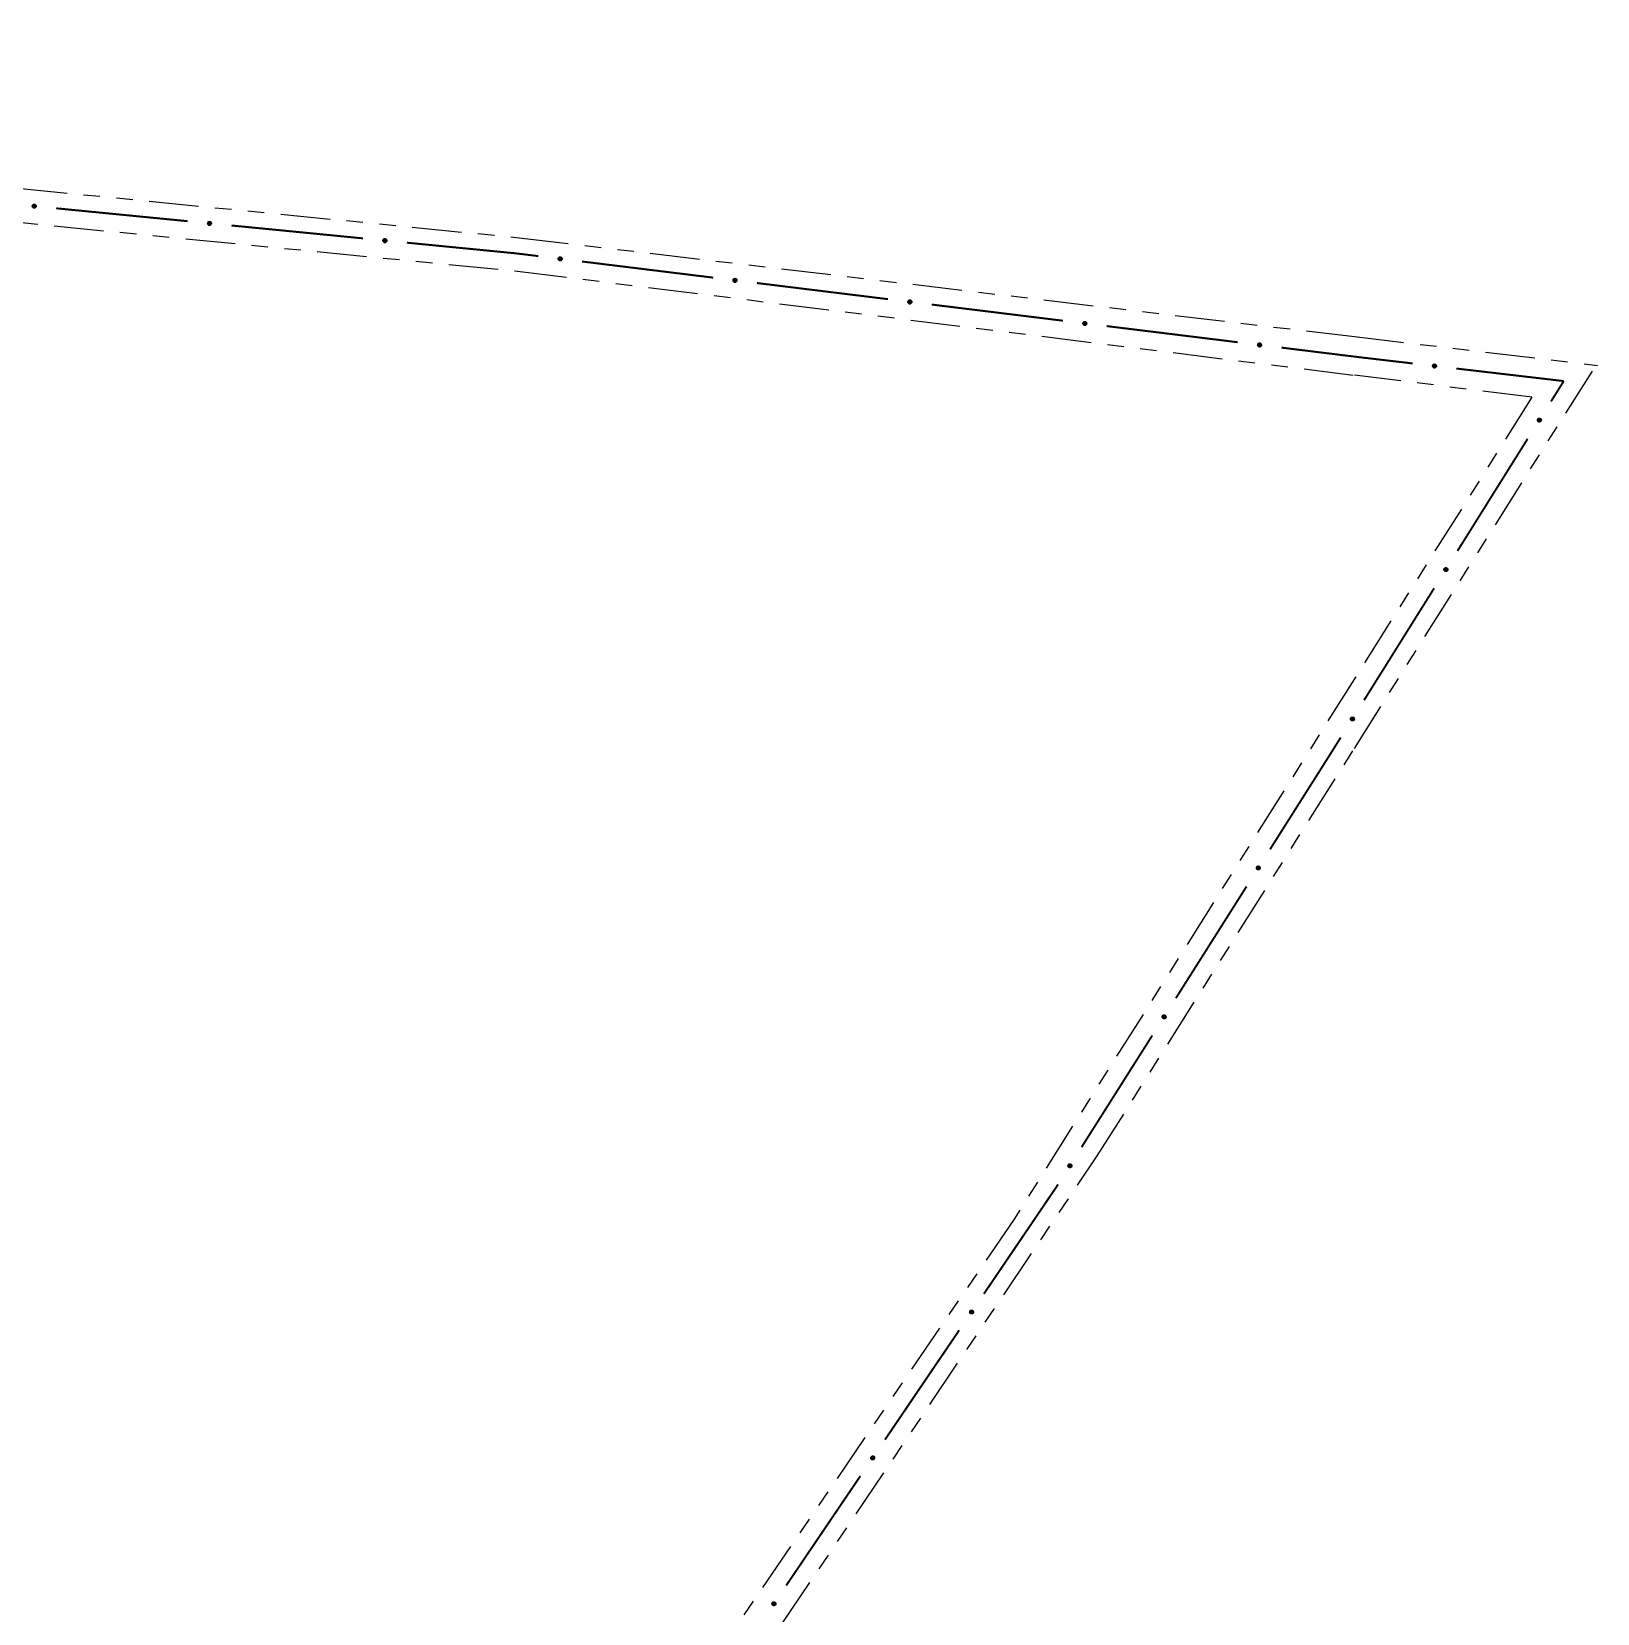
# Model space of a CAD drawing. Extents: x 210853 to 212686, y 4878863 to 4882037.
# Drawn here: x 211473.6 to 211615.8, y 4879341.9 to 4879485.5 of the extents above; entities that cross this region are included whole.
import ezdxf

# ---------------------------------------------------------------- set-up
doc = ezdxf.new("R2010")
doc.units = 0
doc.header["$LTSCALE"] = 1.5
doc.header["$MEASUREMENT"] = 0
doc.linetypes.add('TRACO_25', pattern=[8, 3, -1, 1, -1, 1, -1])
doc.layers.add('SV-EIXO-RUA-N-PAV', color=6, linetype='CONTINUOUS')
doc.layers.add('SV-RUA-NAO-PAV', color=7, linetype='CONTINUOUS')

msp = doc.modelspace()

# ---------------------------------------------------------------- linework, layer by layer
at = {"layer": 'SV-EIXO-RUA-N-PAV'}
for points in [[(211473.667231, 4879469.806048), (211473.704579, 4879469.837626), (211473.743135, 4879469.857129), (211473.779974, 4879469.86414), (211473.814143, 4879469.861847), (211473.848836, 4879469.855564), (211473.882415, 4879469.841512), (211473.916231, 4879469.81766), (211473.948171, 4879469.780418), (211473.965554, 4879469.739608), (211473.974359, 4879469.703859), (211473.97402, 4879469.668092), (211473.967351, 4879469.634492), (211473.951601, 4879469.600094), (211473.927096, 4879469.566061), (211473.88887, 4879469.534851), (211473.85094, 4879469.51599), (211473.815129, 4879469.510144), (211473.779173, 4879469.510713), (211473.743831, 4879469.517553), (211473.710948, 4879469.531536), (211473.676728, 4879469.556271), (211473.646422, 4879469.594409), (211473.627179, 4879469.632025), (211473.620832, 4879469.667744), (211473.62219, 4879469.70313), (211473.628069, 4879469.738003), (211473.640788, 4879469.772346), (211473.667231, 4879469.806048)], [(211489.590964, 4879468.245682), (211489.628311, 4879468.27726), (211489.666867, 4879468.296763), (211489.703706, 4879468.303774), (211489.737876, 4879468.301481), (211489.772568, 4879468.295197), (211489.806148, 4879468.281146), (211489.839963, 4879468.257294), (211489.871903, 4879468.220052), (211489.889286, 4879468.179242), (211489.898092, 4879468.143493), (211489.897752, 4879468.107726), (211489.891084, 4879468.074126), (211489.875334, 4879468.039728), (211489.850828, 4879468.005695), (211489.812602, 4879467.974485), (211489.774672, 4879467.955624), (211489.738861, 4879467.949778), (211489.702905, 4879467.950347), (211489.667564, 4879467.957187), (211489.634681, 4879467.97117), (211489.60046, 4879467.995905), (211489.570155, 4879468.034043), (211489.550912, 4879468.071659), (211489.544565, 4879468.107378), (211489.545922, 4879468.142764), (211489.551801, 4879468.177637), (211489.564521, 4879468.21198), (211489.590964, 4879468.245682)], [(211505.514696, 4879466.685316), (211505.552044, 4879466.716894), (211505.5906, 4879466.736397), (211505.627439, 4879466.743408), (211505.661608, 4879466.741115), (211505.696301, 4879466.734831), (211505.729881, 4879466.72078), (211505.763696, 4879466.696928), (211505.795636, 4879466.659686), (211505.813019, 4879466.618876), (211505.821824, 4879466.583127), (211505.821485, 4879466.54736), (211505.814816, 4879466.51376), (211505.799067, 4879466.479362), (211505.774561, 4879466.445329), (211505.736335, 4879466.414118), (211505.698405, 4879466.395258), (211505.662594, 4879466.389412), (211505.626638, 4879466.389981), (211505.591297, 4879466.396821), (211505.558413, 4879466.410804), (211505.524193, 4879466.435539), (211505.493887, 4879466.473677), (211505.474644, 4879466.511292), (211505.468297, 4879466.547012), (211505.469655, 4879466.582398), (211505.475534, 4879466.617271), (211505.488254, 4879466.651614), (211505.514696, 4879466.685316)], [(211521.430621, 4879465.029451), (211521.468741, 4879465.060093), (211521.507768, 4879465.078633), (211521.54477, 4879465.084728), (211521.578872, 4879465.081587), (211521.613398, 4879465.074445), (211521.646619, 4879465.059565), (211521.679832, 4879465.034882), (211521.710838, 4879464.996859), (211521.727204, 4879464.95563), (211521.73512, 4879464.919673), (211521.733892, 4879464.883926), (211521.726392, 4879464.850501), (211521.709794, 4879464.816505), (211521.684452, 4879464.783091), (211521.645463, 4879464.752838), (211521.607077, 4879464.734924), (211521.571132, 4879464.729969), (211521.535201, 4879464.73143), (211521.50004, 4879464.739144), (211521.467514, 4879464.753939), (211521.433918, 4879464.779515), (211521.404568, 4879464.818393), (211521.386264, 4879464.856474), (211521.380805, 4879464.89234), (211521.38304, 4879464.927682), (211521.389782, 4879464.962398), (211521.40335, 4879464.996415), (211521.430621, 4879465.029451)], [(211537.310741, 4879463.074512), (211537.348861, 4879463.105154), (211537.387888, 4879463.123694), (211537.42489, 4879463.129789), (211537.458992, 4879463.126648), (211537.493518, 4879463.119506), (211537.526739, 4879463.104626), (211537.559952, 4879463.079943), (211537.590958, 4879463.041919), (211537.607324, 4879463.000691), (211537.61524, 4879462.964734), (211537.614013, 4879462.928986), (211537.606512, 4879462.895562), (211537.589914, 4879462.861566), (211537.564572, 4879462.828152), (211537.525583, 4879462.797899), (211537.487197, 4879462.779985), (211537.451252, 4879462.77503), (211537.415321, 4879462.776491), (211537.38016, 4879462.784204), (211537.347634, 4879462.798999), (211537.314038, 4879462.824576), (211537.284688, 4879462.863453), (211537.266384, 4879462.901535), (211537.260925, 4879462.937401), (211537.26316, 4879462.972743), (211537.269902, 4879463.007459), (211537.28347, 4879463.041476), (211537.310741, 4879463.074512)], [(211553.190861, 4879461.119572), (211553.228981, 4879461.150214), (211553.268008, 4879461.168755), (211553.30501, 4879461.174849), (211553.339112, 4879461.171709), (211553.373638, 4879461.164567), (211553.406859, 4879461.149687), (211553.440072, 4879461.125004), (211553.471078, 4879461.08698), (211553.487444, 4879461.045752), (211553.49536, 4879461.009795), (211553.494133, 4879460.974047), (211553.486633, 4879460.940623), (211553.470034, 4879460.906626), (211553.444692, 4879460.873213), (211553.405703, 4879460.84296), (211553.367317, 4879460.825046), (211553.331372, 4879460.82009), (211553.295441, 4879460.821551), (211553.26028, 4879460.829265), (211553.227754, 4879460.84406), (211553.194158, 4879460.869637), (211553.164808, 4879460.908514), (211553.146504, 4879460.946596), (211553.141045, 4879460.982462), (211553.14328, 4879461.017803), (211553.150022, 4879461.05252), (211553.16359, 4879461.086537), (211553.190861, 4879461.119572)], [(211569.070981, 4879459.164633), (211569.109101, 4879459.195275), (211569.148128, 4879459.213816), (211569.18513, 4879459.21991), (211569.219232, 4879459.21677), (211569.253758, 4879459.209628), (211569.286979, 4879459.194747), (211569.320192, 4879459.170064), (211569.351198, 4879459.132041), (211569.367564, 4879459.090813), (211569.37548, 4879459.054856), (211569.374253, 4879459.019108), (211569.366753, 4879458.985684), (211569.350154, 4879458.951687), (211569.324812, 4879458.918273), (211569.285823, 4879458.88802), (211569.247437, 4879458.870106), (211569.211492, 4879458.865151), (211569.175561, 4879458.866612), (211569.140401, 4879458.874326), (211569.107875, 4879458.889121), (211569.074278, 4879458.914698), (211569.044928, 4879458.953575), (211569.026624, 4879458.991657), (211569.021165, 4879459.027523), (211569.0234, 4879459.062864), (211569.030142, 4879459.097581), (211569.04371, 4879459.131598), (211569.070981, 4879459.164633)], [(211584.951101, 4879457.209694), (211584.989221, 4879457.240336), (211585.028249, 4879457.258876), (211585.06525, 4879457.264971), (211585.099352, 4879457.261831), (211585.133878, 4879457.254689), (211585.167099, 4879457.239808), (211585.200312, 4879457.215125), (211585.231319, 4879457.177102), (211585.247684, 4879457.135873), (211585.2556, 4879457.099917), (211585.254373, 4879457.064169), (211585.246873, 4879457.030745), (211585.230274, 4879456.996748), (211585.204932, 4879456.963334), (211585.165943, 4879456.933081), (211585.127557, 4879456.915167), (211585.091612, 4879456.910212), (211585.055682, 4879456.911673), (211585.020521, 4879456.919387), (211584.987995, 4879456.934182), (211584.954398, 4879456.959759), (211584.925048, 4879456.998636), (211584.906744, 4879457.036718), (211584.901285, 4879457.072583), (211584.90352, 4879457.107925), (211584.910263, 4879457.142641), (211584.923831, 4879457.176658), (211584.951101, 4879457.209694)], [(211600.835613, 4879455.297185), (211600.873539, 4879455.328066), (211600.912449, 4879455.346852), (211600.949412, 4879455.353179), (211600.983533, 4879455.350253), (211601.018103, 4879455.343328), (211601.051417, 4879455.328656), (211601.084785, 4879455.304183), (211601.116029, 4879455.266355), (211601.132653, 4879455.22523), (211601.140795, 4879455.189324), (211601.139793, 4879455.153569), (211601.132503, 4879455.120098), (211601.116119, 4879455.085998), (211601.090987, 4879455.052426), (211601.052189, 4879455.021928), (211601.013916, 4879455.003773), (211600.978003, 4879454.998592), (211600.942064, 4879454.999828), (211600.906855, 4879455.00732), (211600.874237, 4879455.021911), (211600.84048, 4879455.047276), (211600.810887, 4879455.085968), (211600.792343, 4879455.123934), (211600.786659, 4879455.159764), (211600.788672, 4879455.195119), (211600.795196, 4879455.229877), (211600.80855, 4879455.263979), (211600.835613, 4879455.297185)], [(211610.646488, 4879450.315323), (211610.658131, 4879450.267821), (211610.658425, 4879450.224614), (211610.648297, 4879450.188507), (211610.631029, 4879450.158934), (211610.609954, 4879450.130668), (211610.582419, 4879450.106859), (211610.546005, 4879450.087203), (211610.498436, 4879450.075188), (211610.454155, 4879450.077796), (211610.418225, 4879450.085831), (211610.386351, 4879450.102063), (211610.359235, 4879450.122996), (211610.33545, 4879450.152415), (211610.31589, 4879450.189512), (211610.304967, 4879450.237637), (211610.304969, 4879450.279997), (211610.315682, 4879450.314665), (211610.332203, 4879450.346605), (211610.354064, 4879450.375204), (211610.381228, 4879450.39842), (211610.418614, 4879450.418046), (211610.466256, 4879450.428198), (211610.508506, 4879450.428678), (211610.543314, 4879450.418455), (211610.574394, 4879450.401482), (211610.603, 4879450.380689), (211610.628087, 4879450.354007), (211610.646488, 4879450.315323)], [(211602.158503, 4879436.752354), (211602.170147, 4879436.704852), (211602.17044, 4879436.661645), (211602.160313, 4879436.625538), (211602.143044, 4879436.595965), (211602.121969, 4879436.5677), (211602.094434, 4879436.54389), (211602.05802, 4879436.524234), (211602.010451, 4879436.51222), (211601.96617, 4879436.514828), (211601.93024, 4879436.522863), (211601.898366, 4879436.539094), (211601.871251, 4879436.560027), (211601.847465, 4879436.589446), (211601.827905, 4879436.626543), (211601.816982, 4879436.674668), (211601.816985, 4879436.717029), (211601.827697, 4879436.751696), (211601.844218, 4879436.783637), (211601.866079, 4879436.812235), (211601.893243, 4879436.835451), (211601.930629, 4879436.855077), (211601.978271, 4879436.86523), (211602.020521, 4879436.865709), (211602.055329, 4879436.855486), (211602.086409, 4879436.838513), (211602.115016, 4879436.81772), (211602.140102, 4879436.791038), (211602.158503, 4879436.752354)], [(211593.670518, 4879423.189386), (211593.682162, 4879423.141884), (211593.682455, 4879423.098677), (211593.672328, 4879423.06257), (211593.655059, 4879423.032996), (211593.633985, 4879423.004731), (211593.60645, 4879422.980922), (211593.570036, 4879422.961266), (211593.522467, 4879422.949251), (211593.478186, 4879422.951859), (211593.442255, 4879422.959894), (211593.410381, 4879422.976126), (211593.383266, 4879422.997058), (211593.35948, 4879423.026478), (211593.339921, 4879423.063575), (211593.328997, 4879423.1117), (211593.329, 4879423.15406), (211593.339713, 4879423.188728), (211593.356233, 4879423.220668), (211593.378095, 4879423.249267), (211593.405258, 4879423.272483), (211593.442644, 4879423.292109), (211593.490287, 4879423.302261), (211593.532536, 4879423.302741), (211593.567345, 4879423.292518), (211593.598425, 4879423.275545), (211593.627031, 4879423.254752), (211593.652117, 4879423.22807), (211593.670518, 4879423.189386)], [(211585.126394, 4879409.661088), (211585.137797, 4879409.613528), (211585.137871, 4879409.57032), (211585.12756, 4879409.534265), (211585.110141, 4879409.50478), (211585.088923, 4879409.476622), (211585.061268, 4879409.452953), (211585.024755, 4879409.433481), (211584.977125, 4879409.421709), (211584.932858, 4879409.424542), (211584.896969, 4879409.432759), (211584.865178, 4879409.449152), (211584.838169, 4879409.470222), (211584.814533, 4879409.499762), (211584.795162, 4879409.536958), (211584.784483, 4879409.585138), (211584.784701, 4879409.627498), (211584.79559, 4879409.66211), (211584.812273, 4879409.693967), (211584.834279, 4879409.722454), (211584.86156, 4879409.745532), (211584.899045, 4879409.764968), (211584.946738, 4879409.774878), (211584.98899, 4879409.775143), (211585.023746, 4879409.764743), (211585.054739, 4879409.747612), (211585.08324, 4879409.726674), (211585.10819, 4879409.699865), (211585.126394, 4879409.661088)], [(211576.569633, 4879396.141405), (211576.581035, 4879396.093844), (211576.581109, 4879396.050637), (211576.570799, 4879396.014582), (211576.55338, 4879395.985096), (211576.532162, 4879395.956939), (211576.504507, 4879395.933269), (211576.467993, 4879395.913798), (211576.420364, 4879395.902025), (211576.376096, 4879395.904859), (211576.340207, 4879395.913076), (211576.308416, 4879395.929469), (211576.281408, 4879395.950539), (211576.257771, 4879395.980079), (211576.238401, 4879396.017275), (211576.227722, 4879396.065455), (211576.22794, 4879396.107815), (211576.238828, 4879396.142427), (211576.255511, 4879396.174284), (211576.277517, 4879396.202771), (211576.304798, 4879396.225848), (211576.342284, 4879396.245284), (211576.389977, 4879396.255194), (211576.432228, 4879396.255459), (211576.466985, 4879396.24506), (211576.497978, 4879396.227929), (211576.526478, 4879396.206991), (211576.551429, 4879396.180182), (211576.569633, 4879396.141405)], [(211568.012871, 4879382.621722), (211568.024274, 4879382.574161), (211568.024348, 4879382.530954), (211568.014037, 4879382.494898), (211567.996618, 4879382.465413), (211567.9754, 4879382.437255), (211567.947745, 4879382.413586), (211567.911232, 4879382.394115), (211567.863602, 4879382.382342), (211567.819335, 4879382.385175), (211567.783446, 4879382.393393), (211567.751655, 4879382.409786), (211567.724646, 4879382.430856), (211567.70101, 4879382.460396), (211567.681639, 4879382.497592), (211567.67096, 4879382.545771), (211567.671178, 4879382.588132), (211567.682067, 4879382.622744), (211567.69875, 4879382.6546), (211567.720756, 4879382.683088), (211567.748037, 4879382.706165), (211567.785522, 4879382.725601), (211567.833215, 4879382.735511), (211567.875467, 4879382.735776), (211567.910223, 4879382.725377), (211567.941216, 4879382.708246), (211567.969717, 4879382.687308), (211567.994667, 4879382.660499), (211568.012871, 4879382.621722)], [(211559.091474, 4879369.336856), (211559.101352, 4879369.288955), (211559.100047, 4879369.245767), (211559.08859, 4879369.21006), (211559.070239, 4879369.181146), (211559.048133, 4879369.15368), (211559.019736, 4879369.130905), (211558.98262, 4879369.11261), (211558.934639, 4879369.102364), (211558.890485, 4879369.106609), (211558.854876, 4879369.115967), (211558.823624, 4879369.133367), (211558.797302, 4879369.155289), (211558.774621, 4879369.185568), (211558.756448, 4879369.223363), (211558.747313, 4879369.27186), (211558.748883, 4879369.314191), (211558.760871, 4879369.348438), (211558.778562, 4879369.379746), (211558.801467, 4879369.407516), (211558.829471, 4879369.429711), (211558.867557, 4879369.44794), (211558.915543, 4879369.456323), (211558.957781, 4879369.455239), (211558.992187, 4879369.443735), (211559.022618, 4879369.425623), (211559.050436, 4879369.403786), (211559.074517, 4879369.376194), (211559.091474, 4879369.336856)], [(211550.110251, 4879356.095433), (211550.12016, 4879356.047539), (211550.118883, 4879356.00435), (211550.10745, 4879355.968635), (211550.089118, 4879355.939709), (211550.06703, 4879355.912228), (211550.038648, 4879355.889435), (211550.001544, 4879355.871115), (211549.953569, 4879355.860838), (211549.909412, 4879355.865054), (211549.873798, 4879355.874389), (211549.842535, 4879355.891768), (211549.816198, 4879355.913673), (211549.793497, 4879355.943937), (211549.775299, 4879355.98172), (211549.766132, 4879356.03021), (211549.767674, 4879356.072543), (211549.77964, 4879356.106798), (211549.79731, 4879356.138117), (211549.820197, 4879356.165902), (211549.848186, 4879356.188116), (211549.886261, 4879356.20637), (211549.93424, 4879356.214784), (211549.97648, 4879356.213728), (211550.010894, 4879356.202246), (211550.041336, 4879356.184155), (211550.069168, 4879356.162336), (211550.093268, 4879356.13476), (211550.110251, 4879356.095433)], [(211541.134932, 4879342.849918), (211541.144841, 4879342.802024), (211541.143564, 4879342.758835), (211541.132131, 4879342.72312), (211541.113799, 4879342.694194), (211541.091711, 4879342.666714), (211541.063329, 4879342.643921), (211541.026225, 4879342.625601), (211540.97825, 4879342.615323), (211540.934094, 4879342.619539), (211540.898479, 4879342.628874), (211540.867216, 4879342.646254), (211540.84088, 4879342.668158), (211540.818179, 4879342.698423), (211540.79998, 4879342.736206), (211540.790813, 4879342.784696), (211540.792355, 4879342.827029), (211540.804321, 4879342.861284), (211540.821992, 4879342.892603), (211540.844878, 4879342.920388), (211540.872867, 4879342.942601), (211540.910942, 4879342.960856), (211540.958922, 4879342.969269), (211541.001161, 4879342.968213), (211541.035575, 4879342.956732), (211541.066017, 4879342.93864), (211541.093849, 4879342.916822), (211541.117949, 4879342.889245), (211541.134932, 4879342.849918)]]:
    msp.add_lwpolyline(points, close=True, dxfattribs=at)
for points in [[(211473.620832, 4879469.667744), (211473.97402, 4879469.668092)], [(211473.62219, 4879469.70313), (211473.974359, 4879469.703859)], [(211473.624054, 4879469.684754), (211473.972185, 4879469.683546)], [(211473.627179, 4879469.632025), (211473.967351, 4879469.634492)], [(211473.627385, 4879469.64878), (211473.967633, 4879469.651087)], [(211473.628069, 4879469.738003), (211473.965554, 4879469.739608)], [(211473.629005, 4879469.721288), (211473.96518, 4879469.723993)], [(211473.639122, 4879469.754573), (211473.952343, 4879469.760899)], [(211473.640788, 4879469.772346), (211473.948171, 4879469.780418)], [(211473.654671, 4879469.787325), (211473.92851, 4879469.797511)], [(211473.667231, 4879469.806048), (211473.916231, 4879469.81766)], [(211473.688274, 4879469.822422), (211473.891922, 4879469.829888)], [(211473.704579, 4879469.837626), (211473.882415, 4879469.841512)], [(211473.72651, 4879469.848839), (211473.856719, 4879469.848419)], [(211473.743135, 4879469.857129), (211473.848836, 4879469.855564)], [(211473.638863, 4879469.612008), (211473.954667, 4879469.61671)], [(211473.646422, 4879469.594409), (211473.951601, 4879469.600094)], [(211473.665546, 4879469.576488), (211473.936269, 4879469.582865)], [(211473.676728, 4879469.556271), (211473.927096, 4879469.566061)], [(211473.699551, 4879469.545735), (211473.900217, 4879469.55075)], [(211473.710948, 4879469.531536), (211473.88887, 4879469.534851)], [(211473.731771, 4879469.524754), (211473.863472, 4879469.525559)], [(211473.743831, 4879469.517553), (211473.85094, 4879469.51599)], [(211489.562855, 4879468.194207), (211489.876076, 4879468.200533)], [(211489.564521, 4879468.21198), (211489.871903, 4879468.220052)], [(211489.578404, 4879468.226959), (211489.852242, 4879468.237145)], [(211489.590964, 4879468.245682), (211489.839963, 4879468.257294)], [(211489.612006, 4879468.262056), (211489.815654, 4879468.269522)], [(211489.628311, 4879468.27726), (211489.806148, 4879468.281146)], [(211489.650242, 4879468.288473), (211489.780452, 4879468.288053)], [(211489.666867, 4879468.296763), (211489.772568, 4879468.295197)], [(211489.544565, 4879468.107378), (211489.897752, 4879468.107726)], [(211489.545922, 4879468.142764), (211489.898092, 4879468.143493)], [(211489.547787, 4879468.124388), (211489.895917, 4879468.12318)], [(211489.550912, 4879468.071659), (211489.891084, 4879468.074126)], [(211489.551117, 4879468.088414), (211489.891366, 4879468.090721)], [(211489.551801, 4879468.177637), (211489.889286, 4879468.179242)], [(211489.552738, 4879468.160921), (211489.888912, 4879468.163627)], [(211489.562595, 4879468.051642), (211489.878399, 4879468.056344)], [(211489.570155, 4879468.034043), (211489.875334, 4879468.039728)], [(211489.589278, 4879468.016122), (211489.860001, 4879468.022499)], [(211489.60046, 4879467.995905), (211489.850828, 4879468.005695)], [(211489.623283, 4879467.985369), (211489.823949, 4879467.990384)], [(211489.634681, 4879467.97117), (211489.812602, 4879467.974485)], [(211489.655504, 4879467.964388), (211489.787204, 4879467.965193)], [(211489.667564, 4879467.957187), (211489.774672, 4879467.955624)], [(211505.468297, 4879466.547012), (211505.821485, 4879466.54736)], [(211505.469655, 4879466.582398), (211505.821824, 4879466.583127)], [(211505.471519, 4879466.564022), (211505.81965, 4879466.562814)], [(211505.474644, 4879466.511292), (211505.814816, 4879466.51376)], [(211505.47485, 4879466.528048), (211505.815098, 4879466.530355)], [(211505.475534, 4879466.617271), (211505.813019, 4879466.618876)], [(211505.47647, 4879466.600555), (211505.812645, 4879466.603261)], [(211505.486328, 4879466.491276), (211505.802132, 4879466.495978)], [(211505.486587, 4879466.633841), (211505.799808, 4879466.640167)], [(211505.488254, 4879466.651614), (211505.795636, 4879466.659686)], [(211505.493887, 4879466.473677), (211505.799067, 4879466.479362)], [(211505.502136, 4879466.666593), (211505.775975, 4879466.676778)], [(211505.513011, 4879466.455756), (211505.783734, 4879466.462133)], [(211505.514696, 4879466.685316), (211505.763696, 4879466.696928)], [(211505.524193, 4879466.435539), (211505.774561, 4879466.445329)], [(211505.535739, 4879466.70169), (211505.739387, 4879466.709156)], [(211505.547016, 4879466.425003), (211505.747682, 4879466.430018)], [(211505.552044, 4879466.716894), (211505.729881, 4879466.72078)], [(211505.558413, 4879466.410804), (211505.736335, 4879466.414118)], [(211505.573975, 4879466.728107), (211505.704184, 4879466.727687)], [(211505.579236, 4879466.404022), (211505.710937, 4879466.404827)], [(211505.5906, 4879466.736397), (211505.696301, 4879466.734831)], [(211505.591297, 4879466.396821), (211505.698405, 4879466.395258)], [(211521.380805, 4879464.89234), (211521.733892, 4879464.883926)], [(211521.38304, 4879464.927682), (211521.73512, 4879464.919673)], [(211521.384448, 4879464.909265), (211521.732442, 4879464.899421)], [(211521.386264, 4879464.856474), (211521.726392, 4879464.850501)], [(211521.386885, 4879464.87322), (211521.727086, 4879464.867084)], [(211521.389782, 4879464.962398), (211521.727204, 4879464.95563)], [(211521.390304, 4879464.945665), (211521.726442, 4879464.940029)], [(211521.397448, 4879464.836174), (211521.713271, 4879464.83304)], [(211521.401244, 4879464.978688), (211521.714525, 4879464.977242)], [(211521.40335, 4879464.996415), (211521.710838, 4879464.996859)], [(211521.404568, 4879464.818393), (211521.709794, 4879464.816505)], [(211521.4176, 4879465.011045), (211521.691607, 4879465.014434)], [(211521.423241, 4879464.800003), (211521.694039, 4879464.799662)], [(211521.430621, 4879465.029451), (211521.679832, 4879465.034882)], [(211521.433918, 4879464.779515), (211521.684452, 4879464.783091)], [(211521.452063, 4879465.045298), (211521.655834, 4879465.047709)], [(211521.456472, 4879464.768416), (211521.657201, 4879464.768452)], [(211521.467514, 4879464.753939), (211521.645463, 4879464.752838)], [(211521.468741, 4879465.060093), (211521.646619, 4879465.059565)], [(211521.488162, 4879464.746642), (211521.619842, 4879464.744179)], [(211521.490943, 4879465.070758), (211521.621102, 4879465.067108)], [(211521.50004, 4879464.739144), (211521.607077, 4879464.734924)], [(211521.507768, 4879465.078633), (211521.613398, 4879465.074445)], [(211537.260925, 4879462.937401), (211537.614013, 4879462.928986)], [(211537.26316, 4879462.972743), (211537.61524, 4879462.964734)], [(211537.264568, 4879462.954326), (211537.612562, 4879462.944482)], [(211537.266384, 4879462.901535), (211537.606512, 4879462.895562)], [(211537.267005, 4879462.918281), (211537.607206, 4879462.912145)], [(211537.269902, 4879463.007459), (211537.607324, 4879463.000691)], [(211537.270424, 4879462.990725), (211537.606562, 4879462.98509)], [(211537.277568, 4879462.881235), (211537.593391, 4879462.878101)], [(211537.281364, 4879463.023749), (211537.594645, 4879463.022303)], [(211537.28347, 4879463.041476), (211537.590958, 4879463.041919)], [(211537.284688, 4879462.863453), (211537.589914, 4879462.861566)], [(211537.29772, 4879463.056106), (211537.571727, 4879463.059495)], [(211537.303361, 4879462.845064), (211537.574159, 4879462.844723)], [(211537.310741, 4879463.074512), (211537.559952, 4879463.079943)], [(211537.314038, 4879462.824576), (211537.564572, 4879462.828152)], [(211537.332183, 4879463.090359), (211537.535954, 4879463.09277)], [(211537.336592, 4879462.813476), (211537.537321, 4879462.813512)], [(211537.347634, 4879462.798999), (211537.525583, 4879462.797899)], [(211537.348861, 4879463.105154), (211537.526739, 4879463.104626)], [(211537.368282, 4879462.791702), (211537.499962, 4879462.78924)], [(211537.371063, 4879463.115818), (211537.501222, 4879463.112169)], [(211537.38016, 4879462.784204), (211537.487197, 4879462.779985)], [(211537.387888, 4879463.123694), (211537.493518, 4879463.119506)], [(211553.14328, 4879461.017803), (211553.49536, 4879461.009795)], [(211553.150022, 4879461.05252), (211553.487444, 4879461.045752)], [(211553.150544, 4879461.035786), (211553.486682, 4879461.030151)], [(211553.161484, 4879461.06881), (211553.474765, 4879461.067363)], [(211553.16359, 4879461.086537), (211553.471078, 4879461.08698)], [(211553.177841, 4879461.101167), (211553.451847, 4879461.104555)], [(211553.190861, 4879461.119572), (211553.440072, 4879461.125004)], [(211553.212303, 4879461.13542), (211553.416074, 4879461.137831)], [(211553.228981, 4879461.150214), (211553.406859, 4879461.149687)], [(211553.251183, 4879461.160879), (211553.381342, 4879461.157229)], [(211553.268008, 4879461.168755), (211553.373638, 4879461.164567)], [(211553.141045, 4879460.982462), (211553.494133, 4879460.974047)], [(211553.144688, 4879460.999387), (211553.492682, 4879460.989543)], [(211553.146504, 4879460.946596), (211553.486633, 4879460.940623)], [(211553.147125, 4879460.963341), (211553.487326, 4879460.957206)], [(211553.157688, 4879460.926296), (211553.473511, 4879460.923161)], [(211553.164808, 4879460.908514), (211553.470034, 4879460.906626)], [(211553.183481, 4879460.890125), (211553.454279, 4879460.889784)], [(211553.194158, 4879460.869637), (211553.444692, 4879460.873213)], [(211553.216712, 4879460.858537), (211553.417441, 4879460.858573)], [(211553.227754, 4879460.84406), (211553.405703, 4879460.84296)], [(211553.248403, 4879460.836763), (211553.380082, 4879460.834301)], [(211553.26028, 4879460.829265), (211553.367317, 4879460.825046)], [(211569.021165, 4879459.027523), (211569.374253, 4879459.019108)], [(211569.0234, 4879459.062864), (211569.37548, 4879459.054856)], [(211569.024808, 4879459.044448), (211569.372802, 4879459.034603)], [(211569.026624, 4879458.991657), (211569.366753, 4879458.985684)], [(211569.027245, 4879459.008402), (211569.367446, 4879459.002267)], [(211569.030142, 4879459.097581), (211569.367564, 4879459.090813)], [(211569.030664, 4879459.080847), (211569.366802, 4879459.075212)], [(211569.037808, 4879458.971357), (211569.353631, 4879458.968222)], [(211569.041604, 4879459.113871), (211569.354885, 4879459.112424)], [(211569.04371, 4879459.131598), (211569.351198, 4879459.132041)], [(211569.044928, 4879458.953575), (211569.350154, 4879458.951687)], [(211569.057961, 4879459.146228), (211569.331968, 4879459.149616)], [(211569.063601, 4879458.935186), (211569.334399, 4879458.934844)], [(211569.070981, 4879459.164633), (211569.320192, 4879459.170064)], [(211569.074278, 4879458.914698), (211569.324812, 4879458.918273)], [(211569.092423, 4879459.18048), (211569.296194, 4879459.182891)], [(211569.096833, 4879458.903598), (211569.297561, 4879458.903634)], [(211569.107875, 4879458.889121), (211569.285823, 4879458.88802)], [(211569.109101, 4879459.195275), (211569.286979, 4879459.194747)], [(211569.128523, 4879458.881824), (211569.260202, 4879458.879362)], [(211569.131303, 4879459.20594), (211569.261462, 4879459.20229)], [(211569.140401, 4879458.874326), (211569.247437, 4879458.870106)], [(211569.148128, 4879459.213816), (211569.253758, 4879459.209628)], [(211584.901285, 4879457.072583), (211585.254373, 4879457.064169)], [(211584.90352, 4879457.107925), (211585.2556, 4879457.099917)], [(211584.904928, 4879457.089509), (211585.252922, 4879457.079664)], [(211584.906744, 4879457.036718), (211585.246873, 4879457.030745)], [(211584.907365, 4879457.053463), (211585.247566, 4879457.047328)], [(211584.910263, 4879457.142641), (211585.247684, 4879457.135873)], [(211584.910784, 4879457.125908), (211585.246922, 4879457.120273)], [(211584.917928, 4879457.016417), (211585.233751, 4879457.013283)], [(211584.921724, 4879457.158932), (211585.235005, 4879457.157485)], [(211584.923831, 4879457.176658), (211585.231319, 4879457.177102)], [(211584.925048, 4879456.998636), (211585.230274, 4879456.996748)], [(211584.938081, 4879457.191289), (211585.212088, 4879457.194677)], [(211584.943721, 4879456.980246), (211585.214519, 4879456.979905)], [(211584.951101, 4879457.209694), (211585.200312, 4879457.215125)], [(211584.954398, 4879456.959759), (211585.204932, 4879456.963334)], [(211584.972543, 4879457.225541), (211585.176314, 4879457.227952)], [(211584.976953, 4879456.948659), (211585.177681, 4879456.948695)], [(211584.987995, 4879456.934182), (211585.165943, 4879456.933081)], [(211584.989221, 4879457.240336), (211585.167099, 4879457.239808)], [(211585.008643, 4879456.926885), (211585.140323, 4879456.924423)], [(211585.011423, 4879457.251001), (211585.141582, 4879457.247351)], [(211585.020521, 4879456.919387), (211585.127557, 4879456.915167)], [(211585.028249, 4879457.258876), (211585.133878, 4879457.254689)], [(211600.80855, 4879455.263979), (211601.116029, 4879455.266355)], [(211600.822708, 4879455.278699), (211601.096688, 4879455.283809)], [(211600.835613, 4879455.297185), (211601.084785, 4879455.304183)], [(211600.856955, 4879455.313167), (211601.060706, 4879455.316858)], [(211600.873539, 4879455.328066), (211601.051417, 4879455.328656)], [(211600.895674, 4879455.338871), (211601.025853, 4879455.336039)], [(211600.912449, 4879455.346852), (211601.018103, 4879455.343328)], [(211600.786659, 4879455.159764), (211601.139793, 4879455.153569)], [(211600.788672, 4879455.195119), (211601.140795, 4879455.189324)], [(211600.790196, 4879455.176712), (211601.138244, 4879455.169055)], [(211600.792343, 4879455.123934), (211601.132503, 4879455.120098)], [(211600.792859, 4879455.140683), (211601.133092, 4879455.136685)], [(211600.795196, 4879455.229877), (211601.132653, 4879455.22523)], [(211600.795823, 4879455.213148), (211601.13199, 4879455.209625)], [(211600.803654, 4879455.103704), (211601.119491, 4879455.102555)], [(211600.806555, 4879455.246239), (211601.119839, 4879455.246762)], [(211600.810887, 4879455.085968), (211601.116119, 4879455.085998)], [(211600.829674, 4879455.067696), (211601.100469, 4879455.069056)], [(211600.84048, 4879455.047276), (211601.090987, 4879455.052426)], [(211600.863104, 4879455.036318), (211601.063828, 4879455.037615)], [(211600.874237, 4879455.021911), (211601.052189, 4879455.021928)], [(211600.89493, 4879455.014744), (211601.026623, 4879455.013109)], [(211600.906855, 4879455.00732), (211601.013916, 4879455.003773)], [(211610.381228, 4879450.39842), (211610.304967, 4879450.237637)], [(211610.354064, 4879450.375204), (211610.304969, 4879450.279997)], [(211610.365882, 4879450.382796), (211610.307957, 4879450.264515)], [(211610.399016, 4879450.402303), (211610.31415, 4879450.220397)], [(211610.418614, 4879450.418046), (211610.31589, 4879450.189512)], [(211610.441695, 4879450.419056), (211610.326851, 4879450.173815)], [(211610.466256, 4879450.428198), (211610.33545, 4879450.152415)], [(211610.48538, 4879450.42713), (211610.348962, 4879450.142271)], [(211610.508506, 4879450.428678), (211610.359235, 4879450.122996)], [(211610.523417, 4879450.421032), (211610.373969, 4879450.115353)], [(211610.543314, 4879450.418455), (211610.386351, 4879450.102063)], [(211610.55711, 4879450.407995), (211610.401005, 4879450.096824)], [(211610.574394, 4879450.401482), (211610.418225, 4879450.085831)], [(211610.587617, 4879450.387294), (211610.44034, 4879450.085085)], [(211610.603, 4879450.380689), (211610.454155, 4879450.077796)], [(211610.612914, 4879450.363413), (211610.479101, 4879450.080144)], [(211610.628087, 4879450.354007), (211610.498436, 4879450.075188)], [(211610.635317, 4879450.334906), (211610.522495, 4879450.085181)], [(211610.646488, 4879450.315323), (211610.546005, 4879450.087203)], [(211610.651779, 4879450.28919), (211610.567778, 4879450.103523)], [(211610.658131, 4879450.267821), (211610.582419, 4879450.106859)], [(211610.658405, 4879450.243191), (211610.600047, 4879450.126791)], [(211610.658425, 4879450.224614), (211610.609954, 4879450.130668)], [(211601.893243, 4879436.835451), (211601.816982, 4879436.674668)], [(211601.866079, 4879436.812235), (211601.816985, 4879436.717029)], [(211601.877898, 4879436.819827), (211601.819972, 4879436.701547)], [(211601.911031, 4879436.839334), (211601.826166, 4879436.657428)], [(211601.930629, 4879436.855077), (211601.827905, 4879436.626543)], [(211601.95371, 4879436.856087), (211601.838866, 4879436.610847)], [(211601.978271, 4879436.86523), (211601.847465, 4879436.589446)], [(211601.997396, 4879436.864161), (211601.860978, 4879436.579302)], [(211602.020521, 4879436.865709), (211601.871251, 4879436.560027)], [(211602.035432, 4879436.858064), (211601.885984, 4879436.552385)], [(211602.055329, 4879436.855486), (211601.898366, 4879436.539094)], [(211602.069125, 4879436.845026), (211601.913021, 4879436.533855)], [(211602.086409, 4879436.838513), (211601.93024, 4879436.522863)], [(211602.099632, 4879436.824325), (211601.952356, 4879436.522116)], [(211602.115016, 4879436.81772), (211601.96617, 4879436.514828)], [(211602.12493, 4879436.800445), (211601.991116, 4879436.517176)], [(211602.140102, 4879436.791038), (211602.010451, 4879436.51222)], [(211602.147332, 4879436.771938), (211602.034511, 4879436.522212)], [(211602.158503, 4879436.752354), (211602.05802, 4879436.524234)], [(211602.163794, 4879436.726222), (211602.079794, 4879436.540555)], [(211602.170147, 4879436.704852), (211602.094434, 4879436.54389)], [(211602.17042, 4879436.680223), (211602.112062, 4879436.563823)], [(211602.17044, 4879436.661645), (211602.121969, 4879436.5677)], [(211593.405258, 4879423.272483), (211593.328997, 4879423.1117)], [(211593.378095, 4879423.249267), (211593.329, 4879423.15406)], [(211593.389913, 4879423.256859), (211593.331987, 4879423.138578)], [(211593.423047, 4879423.276366), (211593.338181, 4879423.09446)], [(211593.442644, 4879423.292109), (211593.339921, 4879423.063575)], [(211593.465725, 4879423.293118), (211593.350882, 4879423.047878)], [(211593.490287, 4879423.302261), (211593.35948, 4879423.026478)], [(211593.509411, 4879423.301192), (211593.372993, 4879423.016334)], [(211593.532536, 4879423.302741), (211593.383266, 4879422.997058)], [(211593.547447, 4879423.295095), (211593.398, 4879422.989416)], [(211593.567345, 4879423.292518), (211593.410381, 4879422.976126)], [(211593.581141, 4879423.282058), (211593.425036, 4879422.970887)], [(211593.598425, 4879423.275545), (211593.442255, 4879422.959894)], [(211593.611647, 4879423.261356), (211593.464371, 4879422.959148)], [(211593.627031, 4879423.254752), (211593.478186, 4879422.951859)], [(211593.636945, 4879423.237476), (211593.503131, 4879422.954207)], [(211593.652117, 4879423.22807), (211593.522467, 4879422.949251)], [(211593.659347, 4879423.208969), (211593.546526, 4879422.959244)], [(211593.670518, 4879423.189386), (211593.570036, 4879422.961266)], [(211593.675809, 4879423.163253), (211593.591809, 4879422.977586)], [(211593.682162, 4879423.141884), (211593.60645, 4879422.980922)], [(211593.682435, 4879423.117254), (211593.624077, 4879423.000854)], [(211593.682455, 4879423.098677), (211593.633985, 4879423.004731)], [(211584.86156, 4879409.745532), (211584.784483, 4879409.585138)], [(211584.834279, 4879409.722454), (211584.784701, 4879409.627498)], [(211584.846135, 4879409.729986), (211584.78761, 4879409.612001)], [(211584.879368, 4879409.749324), (211584.793579, 4879409.567851)], [(211584.899045, 4879409.764968), (211584.795162, 4879409.536958)], [(211584.922131, 4879409.76586), (211584.806043, 4879409.521206)], [(211584.946738, 4879409.774878), (211584.814533, 4879409.499762)], [(211584.965857, 4879409.773712), (211584.827994, 4879409.48955)], [(211584.98899, 4879409.775143), (211584.838169, 4879409.470222)], [(211585.003862, 4879409.767422), (211584.852864, 4879409.462506)], [(211585.023746, 4879409.764743), (211584.865178, 4879409.449152)], [(211585.037489, 4879409.754213), (211584.879806, 4879409.443839)], [(211585.054739, 4879409.747612), (211584.896969, 4879409.432759)], [(211585.06789, 4879409.733357), (211584.91908, 4879409.4319)], [(211585.08324, 4879409.726674), (211584.932858, 4879409.424542)], [(211585.093066, 4879409.709349), (211584.957815, 4879409.426763)], [(211585.10819, 4879409.699865), (211584.977125, 4879409.421709)], [(211585.115323, 4879409.680728), (211585.001235, 4879409.431579)], [(211585.126394, 4879409.661088), (211585.024755, 4879409.433481)], [(211585.131553, 4879409.634929), (211585.04661, 4879409.449691)], [(211585.137797, 4879409.613528), (211585.061268, 4879409.452953)], [(211585.137945, 4879409.588897), (211585.078996, 4879409.472795)], [(211585.137871, 4879409.57032), (211585.088923, 4879409.476622)], [(211576.304798, 4879396.225848), (211576.227722, 4879396.065455)], [(211576.277517, 4879396.202771), (211576.22794, 4879396.107815)], [(211576.289374, 4879396.210303), (211576.230848, 4879396.092318)], [(211576.322606, 4879396.229641), (211576.236818, 4879396.048168)], [(211576.342284, 4879396.245284), (211576.238401, 4879396.017275)], [(211576.365369, 4879396.246177), (211576.249282, 4879396.001523)], [(211576.389977, 4879396.255194), (211576.257771, 4879395.980079)], [(211576.409096, 4879396.254029), (211576.271232, 4879395.969867)], [(211576.432228, 4879396.255459), (211576.281408, 4879395.950539)], [(211576.447101, 4879396.247738), (211576.296102, 4879395.942822)], [(211576.466985, 4879396.24506), (211576.308416, 4879395.929469)], [(211576.480727, 4879396.23453), (211576.323044, 4879395.924156)], [(211576.497978, 4879396.227929), (211576.340207, 4879395.913076)], [(211576.511128, 4879396.213674), (211576.362319, 4879395.912217)], [(211576.526478, 4879396.206991), (211576.376096, 4879395.904859)], [(211576.536304, 4879396.189665), (211576.401054, 4879395.90708)], [(211576.551429, 4879396.180182), (211576.420364, 4879395.902025)], [(211576.558562, 4879396.161045), (211576.444474, 4879395.911896)], [(211576.569633, 4879396.141405), (211576.467993, 4879395.913798)], [(211576.574791, 4879396.115246), (211576.489849, 4879395.930008)], [(211576.581035, 4879396.093844), (211576.504507, 4879395.933269)], [(211576.581184, 4879396.069214), (211576.522235, 4879395.953112)], [(211576.581109, 4879396.050637), (211576.532162, 4879395.956939)], [(211567.748037, 4879382.706165), (211567.67096, 4879382.545771)], [(211567.720756, 4879382.683088), (211567.671178, 4879382.588132)], [(211567.732612, 4879382.690619), (211567.674087, 4879382.572634)], [(211567.765845, 4879382.709958), (211567.680056, 4879382.528485)], [(211567.785522, 4879382.725601), (211567.681639, 4879382.497592)], [(211567.808608, 4879382.726494), (211567.69252, 4879382.48184)], [(211567.833215, 4879382.735511), (211567.70101, 4879382.460396)], [(211567.852334, 4879382.734346), (211567.714471, 4879382.450184)], [(211567.875467, 4879382.735776), (211567.724646, 4879382.430856)], [(211567.890339, 4879382.728055), (211567.739341, 4879382.423139)], [(211567.910223, 4879382.725377), (211567.751655, 4879382.409786)], [(211567.923966, 4879382.714847), (211567.766283, 4879382.404472)], [(211567.941216, 4879382.708246), (211567.783446, 4879382.393393)], [(211567.954367, 4879382.693991), (211567.805558, 4879382.392534)], [(211567.969717, 4879382.687308), (211567.819335, 4879382.385175)], [(211567.979543, 4879382.669982), (211567.844292, 4879382.387396)], [(211567.994667, 4879382.660499), (211567.863602, 4879382.382342)], [(211568.0018, 4879382.641362), (211567.887712, 4879382.392213)], [(211568.012871, 4879382.621722), (211567.911232, 4879382.394115)], [(211568.01803, 4879382.595563), (211567.933087, 4879382.410325)], [(211568.024274, 4879382.574161), (211567.947745, 4879382.413586)], [(211568.024422, 4879382.549531), (211567.965473, 4879382.433429)], [(211568.024348, 4879382.530954), (211567.9754, 4879382.437255)], [(211558.829471, 4879369.429711), (211558.747313, 4879369.27186)], [(211558.801467, 4879369.407516), (211558.748883, 4879369.314191)], [(211558.813558, 4879369.414665), (211558.751295, 4879369.298609)], [(211558.847391, 4879369.432933), (211558.755852, 4879369.254292)], [(211558.867557, 4879369.44794), (211558.756448, 4879369.223363)], [(211558.89066, 4879369.448095), (211558.766821, 4879369.207272)], [(211558.915543, 4879369.456323), (211558.774621, 4879369.185568)], [(211558.934614, 4879369.454547), (211558.787749, 4879369.174931)], [(211558.957781, 4879369.455239), (211558.797302, 4879369.155289)], [(211558.972399, 4879369.447047), (211558.811743, 4879369.147107)], [(211558.992187, 4879369.443735), (211558.823624, 4879369.133367)], [(211559.005587, 4879369.432772), (211558.838075, 4879369.127589)], [(211559.022618, 4879369.425623), (211558.854876, 4879369.115967)], [(211559.035307, 4879369.410956), (211558.876949, 4879369.114403)], [(211559.050436, 4879369.403786), (211558.890485, 4879369.106609)], [(211559.059703, 4879369.386155), (211558.9155, 4879369.108032)], [(211559.074517, 4879369.376194), (211558.934639, 4879369.102364)], [(211559.081036, 4879369.356839), (211558.959051, 4879369.111459)], [(211559.091474, 4879369.336856), (211558.98262, 4879369.11261)], [(211559.095795, 4879369.310545), (211559.004982, 4879369.128114)], [(211559.101352, 4879369.288955), (211559.019736, 4879369.130905)], [(211559.100714, 4879369.264333), (211559.038089, 4879369.150172)], [(211559.100047, 4879369.245767), (211559.048133, 4879369.15368)], [(211549.848186, 4879356.188116), (211549.766132, 4879356.03021)], [(211549.866104, 4879356.191349), (211549.774683, 4879356.012648)], [(211549.886261, 4879356.20637), (211549.775299, 4879355.98172)], [(211549.909363, 4879356.20654), (211549.785682, 4879355.965636)], [(211549.93424, 4879356.214784), (211549.793497, 4879355.943937)], [(211549.953313, 4879356.213021), (211549.806632, 4879355.933309)], [(211549.97648, 4879356.213728), (211549.816198, 4879355.913673)], [(211549.991103, 4879356.205545), (211549.830644, 4879355.9055)], [(211550.010894, 4879356.202246), (211549.842535, 4879355.891768)], [(211550.0243, 4879356.191292), (211549.856989, 4879355.886)], [(211550.041336, 4879356.184155), (211549.873798, 4879355.874389)], [(211549.820197, 4879356.165902), (211549.767674, 4879356.072543)], [(211549.832283, 4879356.17306), (211549.770097, 4879356.056963)], [(211550.054034, 4879356.169496), (211549.895872, 4879355.872839)], [(211550.069168, 4879356.162336), (211549.909412, 4879355.865054)], [(211550.078447, 4879356.144712), (211549.934427, 4879355.866493)], [(211550.093268, 4879356.13476), (211549.953569, 4879355.860838)], [(211550.099799, 4879356.115409), (211549.977976, 4879355.869949)], [(211550.110251, 4879356.095433), (211550.001544, 4879355.871115)], [(211550.114588, 4879356.069125), (211550.023896, 4879355.886634)], [(211550.12016, 4879356.047539), (211550.038648, 4879355.889435)], [(211550.119538, 4879356.022916), (211550.056988, 4879355.908714)], [(211550.118883, 4879356.00435), (211550.06703, 4879355.912228)], [(211540.872867, 4879342.942601), (211540.790813, 4879342.784696)], [(211540.844878, 4879342.920388), (211540.792355, 4879342.827029)], [(211540.856964, 4879342.927545), (211540.794778, 4879342.811448)], [(211540.890785, 4879342.945835), (211540.799364, 4879342.767134)], [(211540.910942, 4879342.960856), (211540.79998, 4879342.736206)], [(211540.934044, 4879342.961026), (211540.810363, 4879342.720121)], [(211540.958922, 4879342.969269), (211540.818179, 4879342.698423)], [(211540.977995, 4879342.967507), (211540.831314, 4879342.687794)], [(211541.001161, 4879342.968213), (211540.84088, 4879342.668158)], [(211541.015784, 4879342.960031), (211540.855325, 4879342.659986)], [(211541.035575, 4879342.956732), (211540.867216, 4879342.646254)], [(211541.048982, 4879342.945778), (211540.881671, 4879342.640485)], [(211541.066017, 4879342.93864), (211540.898479, 4879342.628874)], [(211541.078716, 4879342.923981), (211540.920553, 4879342.627325)], [(211541.093849, 4879342.916822), (211540.934094, 4879342.619539)], [(211541.103129, 4879342.899197), (211540.959108, 4879342.620979)], [(211541.117949, 4879342.889245), (211540.97825, 4879342.615323)], [(211541.12448, 4879342.869895), (211541.002657, 4879342.624435)], [(211541.134932, 4879342.849918), (211541.026225, 4879342.625601)], [(211541.13927, 4879342.823611), (211541.048577, 4879342.641119)], [(211541.144841, 4879342.802024), (211541.063329, 4879342.643921)], [(211541.14422, 4879342.777401), (211541.081669, 4879342.663199)], [(211541.143564, 4879342.758835), (211541.091711, 4879342.666714)]]:
    msp.add_lwpolyline(points, dxfattribs=at)
at = {"layer": 'SV-EIXO-RUA-N-PAV', "const_width": 0.18}
for points in [[(211475.789958, 4879469.487434), (211487.732757, 4879468.31716)], [(211491.713691, 4879467.927068), (211503.65649, 4879466.756794)], [(211507.637423, 4879466.366702), (211516.594523, 4879465.488996)], [(211516.594523, 4879465.488996), (211517.585712, 4879465.391871)], [(211517.585712, 4879465.391871), (211519.57476, 4879465.147007)], [(211523.54479, 4879464.658272), (211535.45488, 4879463.192068)], [(211539.42491, 4879462.703333), (211551.335, 4879461.237129)], [(211555.30503, 4879460.748394), (211567.21512, 4879459.282189)], [(211571.18515, 4879458.793455), (211583.09524, 4879457.32725)], [(211587.06527, 4879456.838515), (211594.012823, 4879455.98323)], [(211594.012823, 4879455.98323), (211594.081529, 4879455.974772)], [(211594.081529, 4879455.974772), (211598.97905, 4879455.403077)], [(211602.952072, 4879454.9393), (211611.891374, 4879453.895801)], [(211612.698409, 4879453.801596), (211611.53795, 4879451.947296)], [(211611.891374, 4879453.895801), (211612.698409, 4879453.801596)], [(211609.415953, 4879448.556553), (211603.049965, 4879438.384327)], [(211600.927969, 4879434.993585), (211594.56198, 4879424.821359)], [(211592.439984, 4879421.430616), (211591.980791, 4879420.696872)], [(211591.980791, 4879420.696872), (211586.026134, 4879411.288512)], [(211583.886943, 4879407.908592), (211577.469372, 4879397.768829)], [(211575.330182, 4879394.388908), (211568.912611, 4879384.249146)], [(211566.627064, 4879380.637982), (211560.042711, 4879370.934726)], [(211566.77342, 4879380.869225), (211566.627064, 4879380.637982)], [(211557.796706, 4879367.624822), (211553.304694, 4879361.005016)], [(211553.304694, 4879361.005016), (211552.863612, 4879360.355001)], [(211552.863612, 4879360.355001), (211551.060437, 4879357.693927)], [(211548.816608, 4879354.382549), (211542.085118, 4879344.448413)]]:
    msp.add_lwpolyline(points, dxfattribs=at)
at = {"layer": 'SV-RUA-NAO-PAV', "linetype": 'TRACO_25'}
for points in [[(211386.621612, 4879485.527279, 11.369601), (211387.846398, 4879482.726546, 11.369601), (211390.693252, 4879481.410617, 11.613169), (211460.358043, 4879472.491266, 12.445359), (211517.828957, 4879466.818171, 13.358739), (211593.685714, 4879457.837648, 13.582009)], [(211349.849148, 4879163.959383, 12.597589), (211378.757495, 4879209.09773, 12.841157), (211413.542286, 4879265.424261, 12.790414), (211419.389223, 4879275.723068, 12.962941), (211425.803821, 4879289.130209, 12.932495), (211430.818935, 4879305.213857, 13.003535), (211440.569098, 4879338.250209, 13.003535), (211442.910971, 4879348.075541, 12.688927), (211444.222107, 4879351.335383, 12.029264), (211446.501627, 4879357.002896, 12.029264), (211455.596316, 4879382.853814, 12.008966), (211458.316779, 4879394.458252, 12.262683), (211459.004245, 4879397.636665, 12.902049), (211459.780277, 4879403.403274, 12.902049), (211460.038505, 4879406.211491, 12.902049), (211465.456247, 4879455.451211, 12.699076), (211465.269856, 4879461.003106, 12.699076), (211464.853689, 4879465.306888, 12.66863), (211463.67173, 4879469.059265, 12.496102), (211517.672048, 4879463.782022, 13.145617), (211593.685594, 4879454.338116, 13.145617)], [(211593.685714, 4879457.837648, 13.582009), (211615.751501, 4879455.225326, 13.582009)], [(211593.684423, 4879420.456965, 13.6429), (211615.704961, 4879455.355103, 13.6429)], [(211609.801925, 4879452.335827, 13.582009), (211593.685594, 4879454.338116, 13.145617)], [(211609.801925, 4879452.335827, 13.470374), (211593.684641, 4879426.76108, 13.795131)], [(211593.684641, 4879426.76108, 13.795131), (211562.775304, 4879377.714451, 13.795131), (211527.31917, 4879325.803942, 13.764685), (211522.589163, 4879318.604076, 13.764685), (211520.445512, 4879311.756771, 13.795131), (211516.803935, 4879304.777929, 13.825577), (211495.30033, 4879270.149932, 13.856023), (211489.344134, 4879258.681866, 13.886469), (211483.956207, 4879249.123016, 13.937212), (211478.517151, 4879241.922377, 14.008253), (211440.911564, 4879194.606148, 14.008253)], [(211533.120178, 4879150.928785, 15.601592), (211470.792271, 4879122.688979, 13.845874), (211457.94784, 4879117.58133, 13.825577), (211444.34771, 4879114.338884, 13.744388), (211434.871003, 4879113.169411, 13.724091), (211426.141686, 4879115.168424, 13.724091), (211415.622986, 4879120.67291, 13.510968), (211398.894568, 4879130.666821, 12.638184), (211398.729145, 4879133.435111, 13.094873), (211399.556818, 4879135.83425, 13.11517), (211401.881936, 4879139.314228, 13.11517), (211421.710757, 4879164.03791, 13.11517), (211425.127673, 4879168.298311, 13.11517), (211467.143174, 4879220.685583, 13.815428), (211483.510366, 4879242.107685, 13.967658), (211489.986656, 4879252.017464, 14.02855), (211495.005454, 4879260.836455, 14.048847), (211499.295786, 4879268.55546, 13.754537), (211521.537123, 4879305.702411, 13.927063), (211524.68809, 4879315.178882, 13.927063), (211528.320222, 4879321.088499, 13.916915), (211570.332266, 4879383.448477, 13.774834), (211593.684423, 4879420.456965, 13.6429)]]:
    msp.add_polyline3d(points, dxfattribs=at)

doc.saveas('drawing.dxf')
